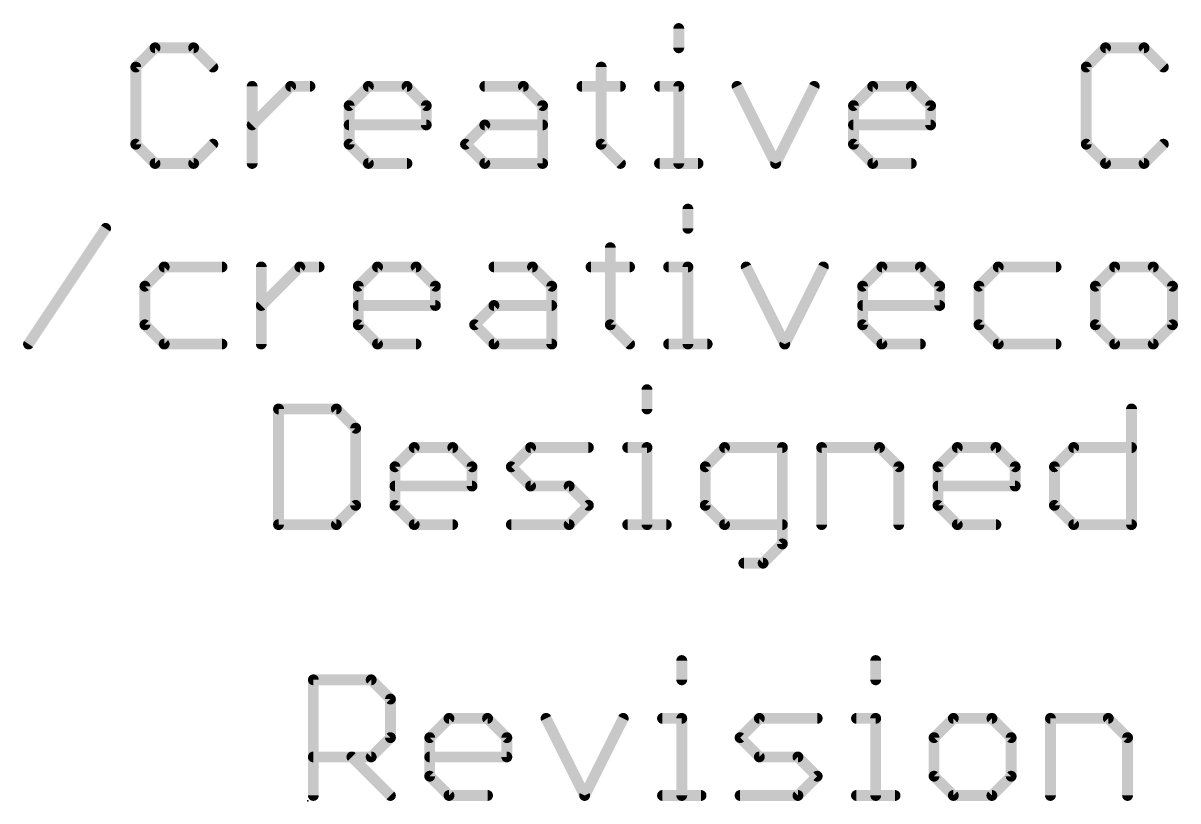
# Model space of a CAD drawing. Extents: x -34 to 74, y -13 to 17.
# Drawn here: x -5.28 to 10.97, y -12.7 to -1.76 of the extents above; entities that cross this region are included whole.
import ezdxf

# ---------------------------------------------------------------- set-up
doc = ezdxf.new("R2010")
doc.units = 0
doc.layers.add('23', color=53, linetype='CONTINUOUS')
doc.layers.add('51', color=53, linetype='CONTINUOUS')

msp = doc.modelspace()

# ---------------------------------------------------------------- linework, layer by layer
at = {"layer": '23'}
msp.add_point((-1.27, -12.7), dxfattribs=at)
at = {"layer": '51', "const_width": 0.1524}
for points in [[(3.9468, -1.8356), (3.9468, -2.1068)], [(-3.4204, -2.1068), (-3.6916, -2.378)], [(-2.8781, -2.1068), (-3.4204, -2.1068)], [(-2.6069, -2.378), (-2.8781, -2.1068)], [(9.9497, -2.1068), (9.6785, -2.378)], [(10.492, -2.1068), (9.9497, -2.1068)], [(10.7632, -2.378), (10.492, -2.1068)], [(-3.6916, -2.378), (-3.6916, -3.4626)], [(2.8553, -2.378), (2.8553, -3.4626)], [(9.6785, -2.378), (9.6785, -3.4626)], [(-2.0545, -3.7338), (-2.0545, -2.6491)], [(-2.0545, -3.1915), (-1.5121, -2.6491)], [(-1.5121, -2.6491), (-1.241, -2.6491)], [(-0.6902, -2.9203), (-0.419, -2.6491)], [(-0.419, -2.6491), (0.1233, -2.6491)], [(0.1233, -2.6491), (0.3945, -2.9203)], [(1.2182, -2.6491), (1.7605, -2.6491)], [(1.7605, -2.6491), (2.0317, -2.9203)], [(2.5842, -2.6491), (3.1265, -2.6491)], [(3.6756, -2.6491), (3.9468, -2.6491)], [(3.9468, -2.6491), (3.9468, -3.7338)], [(4.767, -2.6491), (5.3094, -3.7338)], [(5.3094, -3.7338), (5.8517, -2.6491)], [(6.4042, -2.9203), (6.6754, -2.6491)], [(6.6754, -2.6491), (7.2177, -2.6491)], [(7.2177, -2.6491), (7.4889, -2.9203)], [(-0.6902, -3.4626), (-0.6902, -2.9203)], [(0.3945, -2.9203), (0.3945, -3.1915)], [(2.0317, -2.9203), (2.0317, -3.7338)], [(6.4042, -3.4626), (6.4042, -2.9203)], [(7.4889, -2.9203), (7.4889, -3.1915)], [(0.3945, -3.1915), (-0.6902, -3.1915)], [(0.947, -3.4626), (1.2182, -3.1915)], [(1.2182, -3.1915), (2.0317, -3.1915)], [(7.4889, -3.1915), (6.4042, -3.1915)], [(-3.6916, -3.4626), (-3.4204, -3.7338)], [(-2.8781, -3.7338), (-2.6069, -3.4626)], [(-0.419, -3.7338), (-0.6902, -3.4626)], [(1.2182, -3.7338), (0.947, -3.4626)], [(2.8553, -3.4626), (3.1265, -3.7338)], [(6.6754, -3.7338), (6.4042, -3.4626)], [(9.6785, -3.4626), (9.9497, -3.7338)], [(10.492, -3.7338), (10.7632, -3.4626)], [(-3.4204, -3.7338), (-2.8781, -3.7338)], [(0.1233, -3.7338), (-0.419, -3.7338)], [(2.0317, -3.7338), (1.2182, -3.7338)], [(3.6756, -3.7338), (4.2179, -3.7338)], [(7.2177, -3.7338), (6.6754, -3.7338)], [(9.9497, -3.7338), (10.492, -3.7338)], [(4.0752, -4.3756), (4.0752, -4.6468)], [(-5.2004, -6.2738), (-4.1157, -4.6468)], [(2.9837, -4.918), (2.9837, -6.0026)], [(-3.292, -5.1891), (-3.5632, -5.4603)], [(-2.4785, -5.1891), (-3.292, -5.1891)], [(-1.926, -6.2738), (-1.926, -5.1891)], [(-1.926, -5.7315), (-1.3837, -5.1891)], [(-1.3837, -5.1891), (-1.1126, -5.1891)], [(-0.5617, -5.4603), (-0.2906, -5.1891)], [(-0.2906, -5.1891), (0.2517, -5.1891)], [(0.2517, -5.1891), (0.5229, -5.4603)], [(1.3466, -5.1891), (1.8889, -5.1891)], [(1.8889, -5.1891), (2.1601, -5.4603)], [(2.7126, -5.1891), (3.2549, -5.1891)], [(3.804, -5.1891), (4.0752, -5.1891)], [(4.0752, -5.1891), (4.0752, -6.2738)], [(4.8954, -5.1891), (5.4378, -6.2738)], [(5.4378, -6.2738), (5.9801, -5.1891)], [(6.5326, -5.4603), (6.8038, -5.1891)], [(6.8038, -5.1891), (7.3461, -5.1891)], [(7.3461, -5.1891), (7.6173, -5.4603)], [(8.4409, -5.1891), (8.1698, -5.4603)], [(9.2544, -5.1891), (8.4409, -5.1891)], [(10.0781, -5.1891), (9.8069, -5.4603)], [(10.6204, -5.1891), (10.0781, -5.1891)], [(10.8916, -5.4603), (10.6204, -5.1891)], [(-3.5632, -5.4603), (-3.5632, -6.0026)], [(-0.5617, -6.0026), (-0.5617, -5.4603)], [(0.5229, -5.4603), (0.5229, -5.7315)], [(2.1601, -5.4603), (2.1601, -6.2738)], [(6.5326, -6.0026), (6.5326, -5.4603)], [(7.6173, -5.4603), (7.6173, -5.7315)], [(8.1698, -5.4603), (8.1698, -6.0026)], [(9.8069, -5.4603), (9.8069, -6.0026)], [(10.8916, -6.0026), (10.8916, -5.4603)], [(0.5229, -5.7315), (-0.5617, -5.7315)], [(1.0754, -6.0026), (1.3466, -5.7315)], [(1.3466, -5.7315), (2.1601, -5.7315)], [(7.6173, -5.7315), (6.5326, -5.7315)], [(-3.5632, -6.0026), (-3.292, -6.2738)], [(-0.2906, -6.2738), (-0.5617, -6.0026)], [(1.3466, -6.2738), (1.0754, -6.0026)], [(2.9837, -6.0026), (3.2549, -6.2738)], [(6.8038, -6.2738), (6.5326, -6.0026)], [(8.1698, -6.0026), (8.4409, -6.2738)], [(9.8069, -6.0026), (10.0781, -6.2738)], [(10.6204, -6.2738), (10.8916, -6.0026)], [(-3.292, -6.2738), (-2.4785, -6.2738)], [(0.2517, -6.2738), (-0.2906, -6.2738)], [(2.1601, -6.2738), (1.3466, -6.2738)], [(3.804, -6.2738), (4.3463, -6.2738)], [(7.3461, -6.2738), (6.8038, -6.2738)], [(8.4409, -6.2738), (9.2544, -6.2738)], [(10.0781, -6.2738), (10.6204, -6.2738)], [(3.4994, -6.9156), (3.4994, -7.1868)], [(-1.6833, -7.1868), (-1.6833, -8.8138)], [(-0.8698, -7.1868), (-1.6833, -7.1868)], [(-0.5986, -7.458), (-0.8698, -7.1868)], [(10.3158, -7.1868), (10.3158, -8.8138)], [(-0.5986, -8.5426), (-0.5986, -7.458)], [(-0.0461, -8.0003), (0.225, -7.7291)], [(0.225, -7.7291), (0.7674, -7.7291)], [(0.7674, -7.7291), (1.0385, -8.0003)], [(1.591, -8.0003), (1.8622, -7.7291)], [(1.8622, -7.7291), (2.6757, -7.7291)], [(3.2282, -7.7291), (3.4994, -7.7291)], [(3.4994, -7.7291), (3.4994, -8.8138)], [(4.5908, -7.7291), (4.3196, -8.0003)], [(5.4043, -7.7291), (4.5908, -7.7291)], [(5.4043, -9.085), (5.4043, -7.7291)], [(5.9568, -8.8138), (5.9568, -7.7291)], [(5.9568, -7.7291), (6.7703, -7.7291)], [(6.7703, -7.7291), (7.0414, -8.0003)], [(7.5939, -8.0003), (7.8651, -7.7291)], [(7.8651, -7.7291), (8.4074, -7.7291)], [(8.4074, -7.7291), (8.6786, -8.0003)], [(9.2311, -8.0003), (9.5023, -7.7291)], [(9.5023, -7.7291), (10.3158, -7.7291)], [(-0.0461, -8.5426), (-0.0461, -8.0003)], [(1.0385, -8.0003), (1.0385, -8.2715)], [(1.8622, -8.2715), (1.591, -8.0003)], [(4.3196, -8.0003), (4.3196, -8.5426)], [(7.0414, -8.0003), (7.0414, -8.8138)], [(7.5939, -8.5426), (7.5939, -8.0003)], [(8.6786, -8.0003), (8.6786, -8.2715)], [(9.2311, -8.5426), (9.2311, -8.0003)], [(1.0385, -8.2715), (-0.0461, -8.2715)], [(2.4045, -8.2715), (1.8622, -8.2715)], [(2.6757, -8.5426), (2.4045, -8.2715)], [(8.6786, -8.2715), (7.5939, -8.2715)], [(-0.8698, -8.8138), (-0.5986, -8.5426)], [(0.225, -8.8138), (-0.0461, -8.5426)], [(2.4045, -8.8138), (2.6757, -8.5426)], [(4.3196, -8.5426), (4.5908, -8.8138)], [(7.8651, -8.8138), (7.5939, -8.5426)], [(9.5023, -8.8138), (9.2311, -8.5426)], [(-1.6833, -8.8138), (-0.8698, -8.8138)], [(0.7674, -8.8138), (0.225, -8.8138)], [(1.591, -8.8138), (2.4045, -8.8138)], [(3.2282, -8.8138), (3.7705, -8.8138)], [(4.5908, -8.8138), (5.4043, -8.8138)], [(8.4074, -8.8138), (7.8651, -8.8138)], [(10.3158, -8.8138), (9.5023, -8.8138)], [(5.1331, -9.3561), (5.4043, -9.085)], [(4.862, -9.3561), (5.1331, -9.3561)], [(3.9888, -10.7256), (3.9888, -10.9968)], [(6.7174, -10.7256), (6.7174, -10.9968)], [(-1.1938, -12.6238), (-1.1938, -10.9968)], [(-1.1938, -10.9968), (-0.3803, -10.9968)], [(-0.3803, -10.9968), (-0.1091, -11.268)], [(-0.1091, -11.268), (-0.1091, -11.8103)], [(0.4434, -11.8103), (0.7145, -11.5391)], [(0.7145, -11.5391), (1.2569, -11.5391)], [(1.2569, -11.5391), (1.528, -11.8103)], [(2.0805, -11.5391), (2.6228, -12.6238)], [(2.6228, -12.6238), (3.1652, -11.5391)], [(3.7177, -11.5391), (3.9888, -11.5391)], [(3.9888, -11.5391), (3.9888, -12.6238)], [(4.8091, -11.8103), (5.0803, -11.5391)], [(5.0803, -11.5391), (5.8938, -11.5391)], [(6.4463, -11.5391), (6.7174, -11.5391)], [(6.7174, -11.5391), (6.7174, -12.6238)], [(7.8089, -11.5391), (7.5377, -11.8103)], [(8.3512, -11.5391), (7.8089, -11.5391)], [(8.6224, -11.8103), (8.3512, -11.5391)], [(9.1749, -12.6238), (9.1749, -11.5391)], [(9.1749, -11.5391), (9.9884, -11.5391)], [(9.9884, -11.5391), (10.2595, -11.8103)], [(-0.1091, -11.8103), (-0.3803, -12.0815)], [(0.4434, -12.3526), (0.4434, -11.8103)], [(1.528, -11.8103), (1.528, -12.0815)], [(5.0803, -12.0815), (4.8091, -11.8103)], [(7.5377, -11.8103), (7.5377, -12.3526)], [(8.6224, -12.3526), (8.6224, -11.8103)], [(10.2595, -11.8103), (10.2595, -12.6238)], [(-0.3803, -12.0815), (-1.1938, -12.0815)], [(-0.6515, -12.0815), (-0.1091, -12.6238)], [(1.528, -12.0815), (0.4434, -12.0815)], [(5.6226, -12.0815), (5.0803, -12.0815)], [(5.8938, -12.3526), (5.6226, -12.0815)], [(0.7145, -12.6238), (0.4434, -12.3526)], [(5.6226, -12.6238), (5.8938, -12.3526)], [(7.5377, -12.3526), (7.8089, -12.6238)], [(8.3512, -12.6238), (8.6224, -12.3526)], [(1.2569, -12.6238), (0.7145, -12.6238)], [(3.7177, -12.6238), (4.26, -12.6238)], [(4.8091, -12.6238), (5.6226, -12.6238)], [(6.4463, -12.6238), (6.9886, -12.6238)], [(7.8089, -12.6238), (8.3512, -12.6238)]]:
    msp.add_lwpolyline(points, dxfattribs=at)
at = {"layer": '51', "const_width": 0.0762}
for points in [[(3.9849, -1.8356, 1), (3.9087, -1.8356)], [(-3.4204, -2.0687, 1), (-3.4204, -2.1449)], [(-3.3935, -2.1338, 1), (-3.4474, -2.0799)], [(-2.8512, -2.0799, 1), (-2.9051, -2.1338)], [(-2.8781, -2.1449, 1), (-2.8781, -2.0687)], [(3.9087, -2.1068, 1), (3.9849, -2.1068)], [(9.9497, -2.0687, 1), (9.9497, -2.1449)], [(9.9766, -2.1338, 1), (9.9227, -2.0799)], [(10.5189, -2.0799, 1), (10.4651, -2.1338)], [(10.492, -2.1449, 1), (10.492, -2.0687)], [(-3.6535, -2.378, 1), (-3.7297, -2.378)], [(-3.7185, -2.351, 1), (-3.6647, -2.4049)], [(-2.6339, -2.4049, 1), (-2.58, -2.351)], [(2.8934, -2.378, 1), (2.8172, -2.378)], [(9.7166, -2.378, 1), (9.6404, -2.378)], [(9.6516, -2.351, 1), (9.7054, -2.4049)], [(10.7362, -2.4049, 1), (10.7901, -2.351)], [(-2.0164, -2.6491, 1), (-2.0926, -2.6491)], [(-1.5121, -2.611, 1), (-1.5121, -2.6872)], [(-1.4852, -2.6761, 1), (-1.5391, -2.6222)], [(-1.241, -2.6872, 1), (-1.241, -2.611)], [(-0.419, -2.611, 1), (-0.419, -2.6872)], [(-0.392, -2.6761, 1), (-0.4459, -2.6222)], [(0.1503, -2.6222, 1), (0.0964, -2.6761)], [(0.1233, -2.6872, 1), (0.1233, -2.611)], [(1.2182, -2.611, 1), (1.2182, -2.6872)], [(1.7874, -2.6222, 1), (1.7336, -2.6761)], [(1.7605, -2.6872, 1), (1.7605, -2.611)], [(2.5842, -2.611, 1), (2.5842, -2.6872)], [(3.1265, -2.6872, 1), (3.1265, -2.611)], [(3.6756, -2.611, 1), (3.6756, -2.6872)], [(3.9849, -2.6491, 1), (3.9087, -2.6491)], [(3.9468, -2.6872, 1), (3.9468, -2.611)], [(4.8011, -2.6321, 1), (4.733, -2.6662)], [(5.8858, -2.6662, 1), (5.8176, -2.6321)], [(6.6754, -2.611, 1), (6.6754, -2.6872)], [(6.7023, -2.6761, 1), (6.6484, -2.6222)], [(7.2446, -2.6222, 1), (7.1907, -2.6761)], [(7.2177, -2.6872, 1), (7.2177, -2.611)], [(-0.6521, -2.9203, 1), (-0.7283, -2.9203)], [(-0.7171, -2.8934, 1), (-0.6632, -2.9472)], [(0.4326, -2.9203, 1), (0.3564, -2.9203)], [(0.3676, -2.9472, 1), (0.4214, -2.8934)], [(2.0698, -2.9203, 1), (1.9936, -2.9203)], [(2.0047, -2.9472, 1), (2.0586, -2.8934)], [(6.4423, -2.9203, 1), (6.3661, -2.9203)], [(6.3772, -2.8934, 1), (6.4311, -2.9472)], [(7.527, -2.9203, 1), (7.4508, -2.9203)], [(7.4619, -2.9472, 1), (7.5158, -2.8934)], [(-2.0814, -3.1645, 1), (-2.0275, -3.2184)], [(-0.6902, -3.1534, 1), (-0.6902, -3.2296)], [(0.3564, -3.1915, 1), (0.4326, -3.1915)], [(0.3945, -3.2296, 1), (0.3945, -3.1534)], [(1.2182, -3.1534, 1), (1.2182, -3.2296)], [(1.2451, -3.2184, 1), (1.1912, -3.1645)], [(2.0317, -3.2296, 1), (2.0317, -3.1534)], [(6.4042, -3.1534, 1), (6.4042, -3.2296)], [(7.4508, -3.1915, 1), (7.527, -3.1915)], [(7.4889, -3.2296, 1), (7.4889, -3.1534)], [(-3.6647, -3.4357, 1), (-3.7185, -3.4896)], [(-2.58, -3.4896, 1), (-2.6339, -3.4357)], [(-0.6632, -3.4357, 1), (-0.7171, -3.4896)], [(0.9739, -3.4357, 1), (0.9201, -3.4896)], [(0.9201, -3.4357, 1), (0.9739, -3.4896)], [(2.8823, -3.4357, 1), (2.8284, -3.4896)], [(6.4311, -3.4357, 1), (6.3772, -3.4896)], [(9.7054, -3.4357, 1), (9.6516, -3.4896)], [(10.7901, -3.4896, 1), (10.7362, -3.4357)], [(-3.7297, -3.4626, 1), (-3.6535, -3.4626)], [(-0.7283, -3.4626, 1), (-0.6521, -3.4626)], [(2.8172, -3.4626, 1), (2.8934, -3.4626)], [(6.3661, -3.4626, 1), (6.4423, -3.4626)], [(9.6404, -3.4626, 1), (9.7166, -3.4626)], [(-3.4204, -3.6957, 1), (-3.4204, -3.7719)], [(-3.4474, -3.7607, 1), (-3.3935, -3.7069)], [(-2.9051, -3.7069, 1), (-2.8512, -3.7607)], [(-2.8781, -3.7719, 1), (-2.8781, -3.6957)], [(-2.0926, -3.7338, 1), (-2.0164, -3.7338)], [(-0.419, -3.6957, 1), (-0.419, -3.7719)], [(-0.4459, -3.7607, 1), (-0.392, -3.7069)], [(0.1233, -3.7719, 1), (0.1233, -3.6957)], [(1.2182, -3.6957, 1), (1.2182, -3.7719)], [(1.1912, -3.7607, 1), (1.2451, -3.7069)], [(1.9936, -3.7338, 1), (2.0698, -3.7338)], [(2.0317, -3.7719, 1), (2.0317, -3.6957)], [(3.0995, -3.7607, 1), (3.1534, -3.7069)], [(3.6756, -3.6957, 1), (3.6756, -3.7719)], [(3.9087, -3.7338, 1), (3.9849, -3.7338)], [(4.2179, -3.7719, 1), (4.2179, -3.6957)], [(5.2753, -3.7168, 1), (5.3434, -3.7508)], [(5.2753, -3.7508, 1), (5.3434, -3.7168)], [(6.6754, -3.6957, 1), (6.6754, -3.7719)], [(6.6484, -3.7607, 1), (6.7023, -3.7069)], [(7.2177, -3.7719, 1), (7.2177, -3.6957)], [(9.9497, -3.6957, 1), (9.9497, -3.7719)], [(9.9227, -3.7607, 1), (9.9766, -3.7069)], [(10.4651, -3.7069, 1), (10.5189, -3.7607)], [(10.492, -3.7719, 1), (10.492, -3.6957)], [(4.1133, -4.3756, 1), (4.0371, -4.3756)], [(-4.084, -4.6679, 1), (-4.1474, -4.6257)], [(4.0371, -4.6468, 1), (4.1133, -4.6468)], [(3.0218, -4.918, 1), (2.9456, -4.918)], [(-3.292, -5.151, 1), (-3.292, -5.2272)], [(-3.2651, -5.2161, 1), (-3.319, -5.1622)], [(-2.4785, -5.2272, 1), (-2.4785, -5.151)], [(-1.8879, -5.1891, 1), (-1.9641, -5.1891)], [(-1.3837, -5.151, 1), (-1.3837, -5.2272)], [(-1.3568, -5.2161, 1), (-1.4107, -5.1622)], [(-1.1126, -5.2272, 1), (-1.1126, -5.151)], [(-0.2906, -5.151, 1), (-0.2906, -5.2272)], [(-0.2636, -5.2161, 1), (-0.3175, -5.1622)], [(0.2787, -5.1622, 1), (0.2248, -5.2161)], [(0.2517, -5.2272, 1), (0.2517, -5.151)], [(1.3466, -5.151, 1), (1.3466, -5.2272)], [(1.9158, -5.1622, 1), (1.862, -5.2161)], [(1.8889, -5.2272, 1), (1.8889, -5.151)], [(2.7126, -5.151, 1), (2.7126, -5.2272)], [(3.2549, -5.2272, 1), (3.2549, -5.151)], [(3.804, -5.151, 1), (3.804, -5.2272)], [(4.1133, -5.1891, 1), (4.0371, -5.1891)], [(4.0752, -5.2272, 1), (4.0752, -5.151)], [(4.9295, -5.1721, 1), (4.8614, -5.2062)], [(6.0142, -5.2062, 1), (5.946, -5.1721)], [(6.8038, -5.151, 1), (6.8038, -5.2272)], [(6.8307, -5.2161, 1), (6.7768, -5.1622)], [(7.373, -5.1622, 1), (7.3191, -5.2161)], [(7.3461, -5.2272, 1), (7.3461, -5.151)], [(8.4409, -5.151, 1), (8.4409, -5.2272)], [(8.4679, -5.2161, 1), (8.414, -5.1622)], [(9.2544, -5.2272, 1), (9.2544, -5.151)], [(10.0781, -5.151, 1), (10.0781, -5.2272)], [(10.105, -5.2161, 1), (10.0511, -5.1622)], [(10.6473, -5.1622, 1), (10.5935, -5.2161)], [(10.6204, -5.2272, 1), (10.6204, -5.151)], [(-3.5251, -5.4603, 1), (-3.6013, -5.4603)], [(-3.5901, -5.4334, 1), (-3.5363, -5.4872)], [(-0.5236, -5.4603, 1), (-0.5998, -5.4603)], [(-0.5887, -5.4334, 1), (-0.5348, -5.4872)], [(0.561, -5.4603, 1), (0.4848, -5.4603)], [(0.496, -5.4872, 1), (0.5499, -5.4334)], [(2.1982, -5.4603, 1), (2.122, -5.4603)], [(2.1331, -5.4872, 1), (2.187, -5.4334)], [(6.5707, -5.4603, 1), (6.4945, -5.4603)], [(6.5057, -5.4334, 1), (6.5595, -5.4872)], [(7.6554, -5.4603, 1), (7.5792, -5.4603)], [(7.5903, -5.4872, 1), (7.6442, -5.4334)], [(8.2079, -5.4603, 1), (8.1317, -5.4603)], [(8.1428, -5.4334, 1), (8.1967, -5.4872)], [(9.845, -5.4603, 1), (9.7688, -5.4603)], [(9.78, -5.4334, 1), (9.8339, -5.4872)], [(10.9297, -5.4603, 1), (10.8535, -5.4603)], [(10.8646, -5.4872, 1), (10.9185, -5.4334)], [(-1.953, -5.7045, 1), (-1.8991, -5.7584)], [(-0.5617, -5.6934, 1), (-0.5617, -5.7696)], [(0.5229, -5.7696, 1), (0.5229, -5.6934)], [(1.3466, -5.6934, 1), (1.3466, -5.7696)], [(1.3735, -5.7584, 1), (1.3196, -5.7045)], [(2.1601, -5.7696, 1), (2.1601, -5.6934)], [(6.5326, -5.6934, 1), (6.5326, -5.7696)], [(7.6173, -5.7696, 1), (7.6173, -5.6934)], [(0.4848, -5.7315, 1), (0.561, -5.7315)], [(7.5792, -5.7315, 1), (7.6554, -5.7315)], [(-3.5363, -5.9757, 1), (-3.5901, -6.0296)], [(-3.6013, -6.0026, 1), (-3.5251, -6.0026)], [(-0.5348, -5.9757, 1), (-0.5887, -6.0296)], [(-0.5998, -6.0026, 1), (-0.5236, -6.0026)], [(1.1024, -5.9757, 1), (1.0485, -6.0296)], [(1.0485, -5.9757, 1), (1.1024, -6.0296)], [(3.0107, -5.9757, 1), (2.9568, -6.0296)], [(2.9456, -6.0026, 1), (3.0218, -6.0026)], [(6.5595, -5.9757, 1), (6.5057, -6.0296)], [(6.4945, -6.0026, 1), (6.5707, -6.0026)], [(8.1967, -5.9757, 1), (8.1428, -6.0296)], [(8.1317, -6.0026, 1), (8.2079, -6.0026)], [(9.8339, -5.9757, 1), (9.78, -6.0296)], [(9.7688, -6.0026, 1), (9.845, -6.0026)], [(10.8535, -6.0026, 1), (10.9297, -6.0026)], [(10.9185, -6.0296, 1), (10.8646, -5.9757)], [(-5.2321, -6.2527, 1), (-5.1687, -6.2949)], [(-3.292, -6.2357, 1), (-3.292, -6.3119)], [(-3.319, -6.3007, 1), (-3.2651, -6.2469)], [(-2.4785, -6.3119, 1), (-2.4785, -6.2357)], [(-1.9641, -6.2738, 1), (-1.8879, -6.2738)], [(-0.2906, -6.2357, 1), (-0.2906, -6.3119)], [(-0.3175, -6.3007, 1), (-0.2636, -6.2469)], [(0.2517, -6.3119, 1), (0.2517, -6.2357)], [(1.3466, -6.2357, 1), (1.3466, -6.3119)], [(1.3196, -6.3007, 1), (1.3735, -6.2469)], [(2.122, -6.2738, 1), (2.1982, -6.2738)], [(2.1601, -6.3119, 1), (2.1601, -6.2357)], [(3.228, -6.3007, 1), (3.2818, -6.2469)], [(3.804, -6.2357, 1), (3.804, -6.3119)], [(4.0371, -6.2738, 1), (4.1133, -6.2738)], [(4.3463, -6.3119, 1), (4.3463, -6.2357)], [(5.4037, -6.2568, 1), (5.4718, -6.2908)], [(5.4037, -6.2908, 1), (5.4718, -6.2568)], [(6.8038, -6.2357, 1), (6.8038, -6.3119)], [(6.7768, -6.3007, 1), (6.8307, -6.2469)], [(7.3461, -6.3119, 1), (7.3461, -6.2357)], [(8.4409, -6.2357, 1), (8.4409, -6.3119)], [(8.414, -6.3007, 1), (8.4679, -6.2469)], [(9.2544, -6.3119, 1), (9.2544, -6.2357)], [(10.0781, -6.2357, 1), (10.0781, -6.3119)], [(10.0511, -6.3007, 1), (10.105, -6.2469)], [(10.5935, -6.2469, 1), (10.6473, -6.3007)], [(10.6204, -6.3119, 1), (10.6204, -6.2357)], [(3.5375, -6.9156, 1), (3.4613, -6.9156)], [(-1.6452, -7.1868, 1), (-1.7214, -7.1868)], [(-1.6833, -7.1487, 1), (-1.6833, -7.2249)], [(-0.8428, -7.1599, 1), (-0.8967, -7.2138)], [(-0.8698, -7.2249, 1), (-0.8698, -7.1487)], [(10.3539, -7.1868, 1), (10.2777, -7.1868)], [(3.4613, -7.1868, 1), (3.5375, -7.1868)], [(-0.5605, -7.458, 1), (-0.6367, -7.458)], [(-0.6256, -7.4849, 1), (-0.5717, -7.431)], [(0.225, -7.691, 1), (0.225, -7.7672)], [(0.252, -7.7561, 1), (0.1981, -7.7022)], [(0.7943, -7.7022, 1), (0.7404, -7.7561)], [(0.7674, -7.7672, 1), (0.7674, -7.691)], [(1.8622, -7.691, 1), (1.8622, -7.7672)], [(1.8891, -7.7561, 1), (1.8353, -7.7022)], [(2.6757, -7.7672, 1), (2.6757, -7.691)], [(3.2282, -7.691, 1), (3.2282, -7.7672)], [(3.5375, -7.7291, 1), (3.4613, -7.7291)], [(3.4994, -7.7672, 1), (3.4994, -7.691)], [(4.5908, -7.691, 1), (4.5908, -7.7672)], [(4.6177, -7.7561, 1), (4.5638, -7.7022)], [(5.4424, -7.7291, 1), (5.3662, -7.7291)], [(5.4043, -7.7672, 1), (5.4043, -7.691)], [(5.9949, -7.7291, 1), (5.9187, -7.7291)], [(5.9568, -7.691, 1), (5.9568, -7.7672)], [(6.7972, -7.7022, 1), (6.7433, -7.7561)], [(6.7703, -7.7672, 1), (6.7703, -7.691)], [(7.8651, -7.691, 1), (7.8651, -7.7672)], [(7.892, -7.7561, 1), (7.8382, -7.7022)], [(8.4344, -7.7022, 1), (8.3805, -7.7561)], [(8.4074, -7.7672, 1), (8.4074, -7.691)], [(9.5023, -7.691, 1), (9.5023, -7.7672)], [(9.5292, -7.7561, 1), (9.4753, -7.7022)], [(10.3158, -7.7672, 1), (10.3158, -7.691)], [(-0.008, -8.0003, 1), (-0.0842, -8.0003)], [(-0.0731, -7.9734, 1), (-0.0192, -8.0272)], [(1.0766, -8.0003, 1), (1.0004, -8.0003)], [(1.0116, -8.0272, 1), (1.0655, -7.9734)], [(1.618, -7.9734, 1), (1.5641, -8.0272)], [(1.5641, -7.9734, 1), (1.618, -8.0272)], [(4.3577, -8.0003, 1), (4.2815, -8.0003)], [(4.2927, -7.9734, 1), (4.3466, -8.0272)], [(7.0795, -8.0003, 1), (7.0033, -8.0003)], [(7.0145, -8.0272, 1), (7.0684, -7.9734)], [(7.632, -8.0003, 1), (7.5558, -8.0003)], [(7.567, -7.9734, 1), (7.6209, -8.0272)], [(8.7167, -8.0003, 1), (8.6405, -8.0003)], [(8.6517, -8.0272, 1), (8.7055, -7.9734)], [(9.2692, -8.0003, 1), (9.193, -8.0003)], [(9.2042, -7.9734, 1), (9.258, -8.0272)], [(-0.0461, -8.2334, 1), (-0.0461, -8.3096)], [(1.0004, -8.2715, 1), (1.0766, -8.2715)], [(1.0385, -8.3096, 1), (1.0385, -8.2334)], [(1.8622, -8.2334, 1), (1.8622, -8.3096)], [(1.8353, -8.2984, 1), (1.8891, -8.2445)], [(2.4315, -8.2445, 1), (2.3776, -8.2984)], [(2.4045, -8.3096, 1), (2.4045, -8.2334)], [(7.5939, -8.2334, 1), (7.5939, -8.3096)], [(8.6405, -8.2715, 1), (8.7167, -8.2715)], [(8.6786, -8.3096, 1), (8.6786, -8.2334)], [(-0.6367, -8.5426, 1), (-0.5605, -8.5426)], [(-0.5717, -8.5696, 1), (-0.6256, -8.5157)], [(-0.0192, -8.5157, 1), (-0.0731, -8.5696)], [(-0.0842, -8.5426, 1), (-0.008, -8.5426)], [(2.7026, -8.5696, 1), (2.6488, -8.5157)], [(2.6488, -8.5696, 1), (2.7026, -8.5157)], [(4.3466, -8.5157, 1), (4.2927, -8.5696)], [(4.2815, -8.5426, 1), (4.3577, -8.5426)], [(7.6209, -8.5157, 1), (7.567, -8.5696)], [(7.5558, -8.5426, 1), (7.632, -8.5426)], [(9.258, -8.5157, 1), (9.2042, -8.5696)], [(9.193, -8.5426, 1), (9.2692, -8.5426)], [(-1.6833, -8.7757, 1), (-1.6833, -8.8519)], [(-0.8967, -8.7869, 1), (-0.8428, -8.8407)], [(-0.8698, -8.8519, 1), (-0.8698, -8.7757)], [(0.225, -8.7757, 1), (0.225, -8.8519)], [(0.1981, -8.8407, 1), (0.252, -8.7869)], [(0.7674, -8.8519, 1), (0.7674, -8.7757)], [(1.591, -8.7757, 1), (1.591, -8.8519)], [(2.3776, -8.7869, 1), (2.4315, -8.8407)], [(2.4045, -8.8519, 1), (2.4045, -8.7757)], [(3.2282, -8.7757, 1), (3.2282, -8.8519)], [(3.7705, -8.8519, 1), (3.7705, -8.7757)], [(4.5908, -8.7757, 1), (4.5908, -8.8519)], [(4.5638, -8.8407, 1), (4.6177, -8.7869)], [(5.4043, -8.8519, 1), (5.4043, -8.7757)], [(7.8651, -8.7757, 1), (7.8651, -8.8519)], [(7.8382, -8.8407, 1), (7.892, -8.7869)], [(8.4074, -8.8519, 1), (8.4074, -8.7757)], [(9.5023, -8.7757, 1), (9.5023, -8.8519)], [(9.4753, -8.8407, 1), (9.5292, -8.7869)], [(10.3158, -8.8519, 1), (10.3158, -8.7757)], [(-1.7214, -8.8138, 1), (-1.6452, -8.8138)], [(3.4613, -8.8138, 1), (3.5375, -8.8138)], [(5.9187, -8.8138, 1), (5.9949, -8.8138)], [(7.0033, -8.8138, 1), (7.0795, -8.8138)], [(10.2777, -8.8138, 1), (10.3539, -8.8138)], [(5.3662, -9.085, 1), (5.4424, -9.085)], [(5.4312, -9.1119, 1), (5.3773, -9.058)], [(4.862, -9.318, 1), (4.862, -9.3942)], [(5.1062, -9.3292, 1), (5.1601, -9.3831)], [(5.1331, -9.3942, 1), (5.1331, -9.318)], [(4.0269, -10.7256, 1), (3.9507, -10.7256)], [(6.7555, -10.7256, 1), (6.6793, -10.7256)], [(-1.1557, -10.9968, 1), (-1.2319, -10.9968)], [(-1.1938, -10.9587, 1), (-1.1938, -11.0349)], [(-0.3534, -10.9699, 1), (-0.4072, -11.0238)], [(-0.3803, -11.0349, 1), (-0.3803, -10.9587)], [(3.9507, -10.9968, 1), (4.0269, -10.9968)], [(6.6793, -10.9968, 1), (6.7555, -10.9968)], [(-0.071, -11.268, 1), (-0.1472, -11.268)], [(-0.1361, -11.2949, 1), (-0.0822, -11.241)], [(0.7145, -11.501, 1), (0.7145, -11.5772)], [(0.7415, -11.5661, 1), (0.6876, -11.5122)], [(1.2838, -11.5122, 1), (1.2299, -11.5661)], [(1.2569, -11.5772, 1), (1.2569, -11.501)], [(2.1146, -11.5221, 1), (2.0464, -11.5562)], [(3.1992, -11.5562, 1), (3.1311, -11.5221)], [(3.7177, -11.501, 1), (3.7177, -11.5772)], [(4.0269, -11.5391, 1), (3.9507, -11.5391)], [(3.9888, -11.5772, 1), (3.9888, -11.501)], [(5.0803, -11.501, 1), (5.0803, -11.5772)], [(5.1072, -11.5661, 1), (5.0533, -11.5122)], [(5.8938, -11.5772, 1), (5.8938, -11.501)], [(6.4463, -11.501, 1), (6.4463, -11.5772)], [(6.7555, -11.5391, 1), (6.6793, -11.5391)], [(6.7174, -11.5772, 1), (6.7174, -11.501)], [(7.8089, -11.501, 1), (7.8089, -11.5772)], [(7.8358, -11.5661, 1), (7.7819, -11.5122)], [(8.3781, -11.5122, 1), (8.3243, -11.5661)], [(8.3512, -11.5772, 1), (8.3512, -11.501)], [(9.213, -11.5391, 1), (9.1368, -11.5391)], [(9.1749, -11.501, 1), (9.1749, -11.5772)], [(10.0153, -11.5122, 1), (9.9614, -11.5661)], [(9.9884, -11.5772, 1), (9.9884, -11.501)], [(-0.1472, -11.8103, 1), (-0.071, -11.8103)], [(-0.0822, -11.8372, 1), (-0.1361, -11.7834)], [(0.4815, -11.8103, 1), (0.4053, -11.8103)], [(0.4164, -11.7834, 1), (0.4703, -11.8372)], [(1.5661, -11.8103, 1), (1.4899, -11.8103)], [(1.5011, -11.8372, 1), (1.555, -11.7834)], [(4.836, -11.7834, 1), (4.7822, -11.8372)], [(4.7822, -11.7834, 1), (4.836, -11.8372)], [(7.5758, -11.8103, 1), (7.4996, -11.8103)], [(7.5108, -11.7834, 1), (7.5646, -11.8372)], [(8.6605, -11.8103, 1), (8.5843, -11.8103)], [(8.5954, -11.8372, 1), (8.6493, -11.7834)], [(10.2976, -11.8103, 1), (10.2214, -11.8103)], [(10.2326, -11.8372, 1), (10.2865, -11.7834)], [(-1.1938, -12.0434, 1), (-1.1938, -12.1196)], [(-0.6245, -12.0545, 1), (-0.6784, -12.1084)], [(-0.4072, -12.0545, 1), (-0.3534, -12.1084)], [(-0.3803, -12.1196, 1), (-0.3803, -12.0434)], [(0.4434, -12.0434, 1), (0.4434, -12.1196)], [(1.528, -12.1196, 1), (1.528, -12.0434)], [(5.0803, -12.0434, 1), (5.0803, -12.1196)], [(5.0533, -12.1084, 1), (5.1072, -12.0545)], [(5.6495, -12.0545, 1), (5.5957, -12.1084)], [(5.6226, -12.1196, 1), (5.6226, -12.0434)], [(1.4899, -12.0815, 1), (1.5661, -12.0815)], [(0.4703, -12.3257, 1), (0.4164, -12.3796)], [(0.4053, -12.3526, 1), (0.4815, -12.3526)], [(5.9207, -12.3796, 1), (5.8668, -12.3257)], [(5.8668, -12.3796, 1), (5.9207, -12.3257)], [(7.5646, -12.3257, 1), (7.5108, -12.3796)], [(7.4996, -12.3526, 1), (7.5758, -12.3526)], [(8.5843, -12.3526, 1), (8.6605, -12.3526)], [(8.6493, -12.3796, 1), (8.5954, -12.3257)], [(-1.2319, -12.6238, 1), (-1.1557, -12.6238)], [(-0.1361, -12.6507, 1), (-0.0822, -12.5969)], [(0.7145, -12.5857, 1), (0.7145, -12.6619)], [(0.6876, -12.6507, 1), (0.7415, -12.5969)], [(1.2569, -12.6619, 1), (1.2569, -12.5857)], [(2.5888, -12.6068, 1), (2.6569, -12.6408)], [(2.5888, -12.6408, 1), (2.6569, -12.6068)], [(3.7177, -12.5857, 1), (3.7177, -12.6619)], [(3.9507, -12.6238, 1), (4.0269, -12.6238)], [(4.26, -12.6619, 1), (4.26, -12.5857)], [(4.8091, -12.5857, 1), (4.8091, -12.6619)], [(5.5957, -12.5969, 1), (5.6495, -12.6507)], [(5.6226, -12.6619, 1), (5.6226, -12.5857)], [(6.4463, -12.5857, 1), (6.4463, -12.6619)], [(6.6793, -12.6238, 1), (6.7555, -12.6238)], [(6.9886, -12.6619, 1), (6.9886, -12.5857)], [(7.8089, -12.5857, 1), (7.8089, -12.6619)], [(7.7819, -12.6507, 1), (7.8358, -12.5969)], [(8.3243, -12.5969, 1), (8.3781, -12.6507)], [(8.3512, -12.6619, 1), (8.3512, -12.5857)], [(9.1368, -12.6238, 1), (9.213, -12.6238)], [(10.2214, -12.6238, 1), (10.2976, -12.6238)]]:
    msp.add_lwpolyline(points, format="xyb", dxfattribs=at)

doc.saveas('drawing.dxf')
